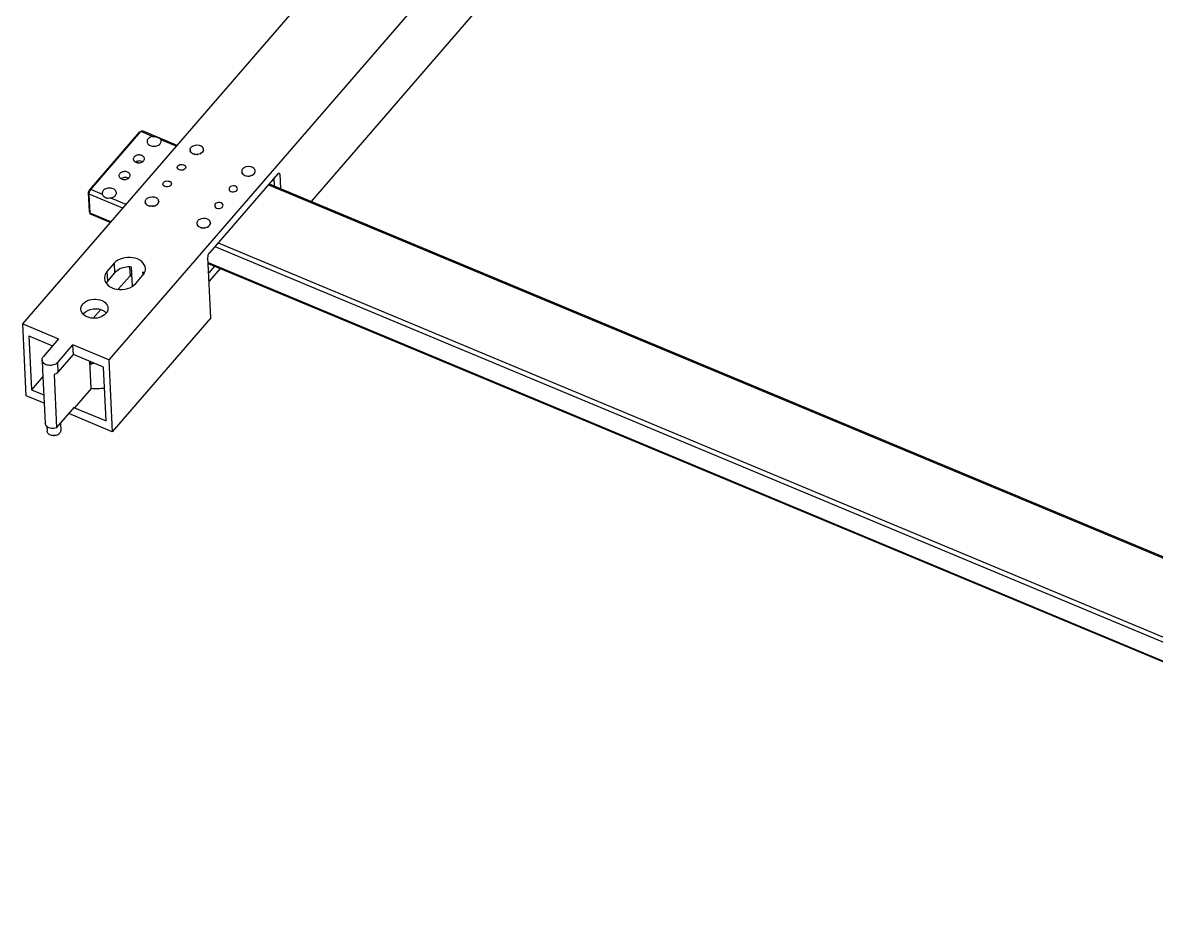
# Model space of a CAD drawing. Header units: millimetres. Extents: x 9226 to 36041, y 16031 to 21779.
# Drawn here: x 18191.2 to 18358.5, y 16732.8 to 16862.7 of the extents above; entities that cross this region are included whole.
import ezdxf

# ---------------------------------------------------------------- set-up
doc = ezdxf.new("R2010")
doc.units = ezdxf.units.MM
doc.layers.add('02___PRT_ALL_AXES', color=7, linetype='Continuous')

msp = doc.modelspace()

# ---------------------------------------------------------------- linework, layer by layer
at = {"color": 7, "linetype": 'Continuous', "lineweight": -3}
for p, q in [((18191.183, 16818.218), (18369.064, 17024.021)), ((18381.784, 17018.711), (18203.902, 16812.908)), ((18233.792, 16836.302), (18355.834, 16977.501)), ((18201.033, 16837.949), (18208.439, 16846.518)), ((18201.237, 16838.037), (18208.643, 16846.606)), ((18208.439, 16846.518), (18208.643, 16846.606)), ((18208.496, 16846.566), (18208.756, 16846.702)), ((18210.352, 16845.893), (18208.643, 16846.606)), ((18213.967, 16844.579), (18208.852, 16846.714)), ((18215.848, 16843.87), (18215.873, 16843.877)), ((18215.873, 16843.867), (18215.848, 16843.87)), ((18215.851, 16843.839), (18215.876, 16843.846)), ((18215.877, 16843.837), (18215.851, 16843.839)), ((18215.857, 16843.808), (18215.881, 16843.815)), ((18215.882, 16843.806), (18215.857, 16843.808)), ((18215.864, 16843.777), (18215.887, 16843.785)), ((18215.89, 16843.776), (18215.864, 16843.777)), ((18215.873, 16843.746), (18215.896, 16843.755)), ((18215.899, 16843.746), (18215.873, 16843.746)), ((18215.884, 16843.716), (18215.906, 16843.725)), ((18217.888, 16843.869), (18217.862, 16843.866)), ((18217.864, 16843.876), (18217.888, 16843.869)), ((18217.892, 16843.901), (18217.867, 16843.897)), ((18217.868, 16843.906), (18217.892, 16843.901)), ((18217.87, 16843.968), (18217.895, 16843.964)), ((18217.87, 16843.937), (18217.895, 16843.932)), ((18217.895, 16843.932), (18217.87, 16843.928)), ((18217.895, 16843.964), (18217.871, 16843.959)), ((18208.234, 16841.992), (18207.879, 16842.14)), ((18208.401, 16842.272), (18208.287, 16842.266)), ((18215.91, 16843.716), (18215.884, 16843.716)), ((18215.897, 16843.686), (18215.919, 16843.696)), ((18215.923, 16843.687), (18215.897, 16843.686)), ((18215.912, 16843.656), (18215.933, 16843.667)), ((18215.938, 16843.659), (18215.912, 16843.656)), ((18215.928, 16843.627), (18215.949, 16843.639)), ((18215.954, 16843.63), (18215.928, 16843.627)), ((18215.947, 16843.599), (18215.966, 16843.611)), ((18215.972, 16843.603), (18215.947, 16843.599)), ((18216.093, 16843.444), (18216.107, 16843.459)), ((18216.116, 16843.452), (18216.093, 16843.444)), ((18216.122, 16843.421), (18216.136, 16843.437)), ((18216.145, 16843.43), (18216.122, 16843.421)), ((18216.154, 16843.399), (18216.166, 16843.415)), ((18216.176, 16843.409), (18216.154, 16843.399)), ((18216.53, 16843.242), (18216.532, 16843.26)), ((18216.544, 16843.257), (18216.53, 16843.242)), ((18216.572, 16843.233), (18216.573, 16843.251)), ((18216.97, 16843.214), (18216.961, 16843.231)), ((18216.974, 16843.233), (18216.97, 16843.214)), ((18217.014, 16843.219), (18217.004, 16843.236)), ((18217.018, 16843.237), (18217.014, 16843.219)), ((18217.392, 16843.321), (18217.373, 16843.334)), ((18217.385, 16843.339), (18217.392, 16843.321)), ((18217.43, 16843.339), (18217.41, 16843.351)), ((18217.422, 16843.356), (18217.43, 16843.339)), ((18217.699, 16843.557), (18217.716, 16843.543)), ((18217.74, 16843.57), (18217.715, 16843.575)), ((18217.723, 16843.583), (18217.74, 16843.57)), ((18223.48, 16840.684), (18223.504, 16840.691)), ((18223.505, 16840.681), (18223.48, 16840.684)), ((18223.483, 16840.653), (18223.507, 16840.66)), ((18223.509, 16840.651), (18223.483, 16840.653)), ((18223.488, 16840.622), (18223.512, 16840.629)), ((18223.514, 16840.62), (18223.488, 16840.622)), ((18223.496, 16840.591), (18223.519, 16840.599)), ((18223.521, 16840.59), (18223.496, 16840.591)), ((18223.505, 16840.56), (18223.528, 16840.569)), ((18223.531, 16840.56), (18223.505, 16840.56)), ((18223.516, 16840.53), (18223.538, 16840.54)), ((18223.542, 16840.53), (18223.516, 16840.53)), ((18223.529, 16840.5), (18223.55, 16840.51)), ((18223.554, 16840.501), (18223.529, 16840.5)), ((18223.543, 16840.47), (18223.564, 16840.481)), ((18223.569, 16840.473), (18223.543, 16840.47)), ((18223.56, 16840.441), (18223.58, 16840.453)), ((18223.586, 16840.444), (18223.56, 16840.441)), ((18223.578, 16840.413), (18223.598, 16840.425)), ((18223.604, 16840.417), (18223.578, 16840.413)), ((18225.372, 16840.384), (18225.347, 16840.389)), ((18225.354, 16840.397), (18225.372, 16840.384)), ((18225.52, 16840.683), (18225.494, 16840.68)), ((18225.496, 16840.69), (18225.52, 16840.683)), ((18225.524, 16840.715), (18225.499, 16840.711)), ((18225.5, 16840.72), (18225.524, 16840.715)), ((18225.527, 16840.747), (18225.501, 16840.742)), ((18225.502, 16840.782), (18225.527, 16840.778)), ((18225.527, 16840.778), (18225.502, 16840.773)), ((18225.502, 16840.751), (18225.527, 16840.747)), ((18229.109, 16840.318), (18228.852, 16840.425)), ((18206.285, 16839.824), (18206.171, 16839.818)), ((18228.828, 16840.366), (18218.776, 16828.737)), ((18223.724, 16840.258), (18223.739, 16840.273)), ((18223.748, 16840.266), (18223.724, 16840.258)), ((18223.754, 16840.235), (18223.768, 16840.251)), ((18223.777, 16840.244), (18223.754, 16840.235)), ((18223.785, 16840.213), (18223.798, 16840.229)), ((18223.807, 16840.223), (18223.785, 16840.213)), ((18224.161, 16840.056), (18224.163, 16840.074)), ((18224.176, 16840.071), (18224.161, 16840.056)), ((18224.204, 16840.047), (18224.205, 16840.065)), ((18224.602, 16840.028), (18224.593, 16840.045)), ((18224.606, 16840.047), (18224.602, 16840.028)), ((18224.646, 16840.033), (18224.636, 16840.05)), ((18224.649, 16840.052), (18224.646, 16840.033)), ((18225.023, 16840.136), (18225.005, 16840.148)), ((18225.016, 16840.153), (18225.023, 16840.136)), ((18225.061, 16840.153), (18225.042, 16840.165)), ((18225.053, 16840.17), (18225.061, 16840.153)), ((18225.331, 16840.371), (18225.347, 16840.357)), ((18227.563, 16838.903), (18454.363, 16744.221)), ((18228.36, 16838.57), (18228.304, 16839.76)), ((18229.109, 16840.318), (18229.208, 16838.216)), ((18201.043, 16834.791), (18200.909, 16837.619)), ((18200.909, 16837.619), (18200.989, 16837.378)), ((18201.123, 16834.549), (18200.989, 16837.378)), ((18205.953, 16835.306), (18200.989, 16837.378)), ((18201.033, 16837.949), (18201.237, 16838.037)), ((18202.946, 16837.324), (18201.237, 16838.037)), ((18209.235, 16836.22), (18209.26, 16836.226)), ((18209.261, 16836.217), (18209.235, 16836.22)), ((18209.239, 16836.188), (18209.263, 16836.195)), ((18209.264, 16836.186), (18209.239, 16836.188)), ((18209.244, 16836.157), (18209.268, 16836.165)), ((18209.27, 16836.155), (18209.244, 16836.157)), ((18209.251, 16836.126), (18209.275, 16836.134)), ((18209.277, 16836.125), (18209.251, 16836.126)), ((18209.26, 16836.095), (18209.283, 16836.104)), ((18209.286, 16836.095), (18209.26, 16836.095)), ((18209.271, 16836.065), (18209.294, 16836.075)), ((18209.297, 16836.066), (18209.271, 16836.065)), ((18209.284, 16836.035), (18209.306, 16836.046)), ((18209.31, 16836.037), (18209.284, 16836.035)), ((18209.299, 16836.006), (18209.32, 16836.017)), ((18209.325, 16836.008), (18209.299, 16836.006)), ((18209.316, 16835.977), (18209.336, 16835.988)), ((18209.341, 16835.98), (18209.316, 16835.977)), ((18209.334, 16835.948), (18209.354, 16835.961)), ((18209.36, 16835.952), (18209.334, 16835.948)), ((18209.48, 16835.793), (18209.495, 16835.809)), ((18209.503, 16835.802), (18209.48, 16835.793)), ((18209.51, 16835.77), (18209.523, 16835.786)), ((18209.533, 16835.779), (18209.51, 16835.77)), ((18209.541, 16835.748), (18209.554, 16835.765)), ((18209.563, 16835.758), (18209.541, 16835.748)), ((18209.917, 16835.591), (18209.919, 16835.61)), ((18209.932, 16835.607), (18209.917, 16835.591)), ((18209.96, 16835.582), (18209.96, 16835.601)), ((18210.357, 16835.564), (18210.348, 16835.581)), ((18210.362, 16835.582), (18210.357, 16835.564)), ((18210.402, 16835.569), (18210.392, 16835.585)), ((18210.405, 16835.587), (18210.402, 16835.569)), ((18210.779, 16835.671), (18210.76, 16835.683)), ((18210.772, 16835.688), (18210.779, 16835.671)), ((18210.817, 16835.688), (18210.798, 16835.7)), ((18210.809, 16835.706), (18210.817, 16835.688)), ((18211.086, 16835.906), (18211.103, 16835.892)), ((18211.128, 16835.92), (18211.103, 16835.924)), ((18211.11, 16835.932), (18211.128, 16835.92)), ((18211.275, 16836.219), (18211.25, 16836.215)), ((18211.251, 16836.225), (18211.275, 16836.219)), ((18211.28, 16836.25), (18211.254, 16836.246)), ((18211.255, 16836.256), (18211.28, 16836.25)), ((18211.257, 16836.287), (18211.282, 16836.282)), ((18211.282, 16836.282), (18211.257, 16836.277)), ((18211.258, 16836.317), (18211.283, 16836.313)), ((18211.283, 16836.313), (18211.258, 16836.308)), ((18201.043, 16834.791), (18201.123, 16834.549)), ((18201.049, 16834.752), (18201.043, 16834.791)), ((18201.049, 16834.752), (18201.135, 16834.471)), ((18201.135, 16834.471), (18201.123, 16834.549)), ((18204.191, 16833.268), (18201.123, 16834.549)), ((18204.112, 16833.176), (18201.195, 16834.394)), ((18216.867, 16833.034), (18216.892, 16833.04)), ((18216.892, 16833.031), (18216.867, 16833.034)), ((18216.87, 16833.002), (18216.895, 16833.009)), ((18216.896, 16833), (18216.87, 16833.002)), ((18216.876, 16832.971), (18216.899, 16832.979)), ((18216.901, 16832.969), (18216.876, 16832.971)), ((18216.883, 16832.94), (18216.906, 16832.949)), ((18216.909, 16832.939), (18216.883, 16832.94)), ((18216.892, 16832.909), (18216.915, 16832.919)), ((18216.918, 16832.909), (18216.892, 16832.909)), ((18216.903, 16832.879), (18216.925, 16832.889)), ((18216.929, 16832.88), (18216.903, 16832.879)), ((18216.916, 16832.849), (18216.938, 16832.86)), ((18216.942, 16832.851), (18216.916, 16832.849)), ((18216.931, 16832.82), (18216.952, 16832.831)), ((18216.956, 16832.822), (18216.931, 16832.82)), ((18216.947, 16832.791), (18216.968, 16832.802)), ((18216.973, 16832.794), (18216.947, 16832.791)), ((18216.966, 16832.762), (18216.985, 16832.775)), ((18216.991, 16832.766), (18216.966, 16832.762)), ((18217.111, 16832.607), (18217.126, 16832.623)), ((18217.135, 16832.616), (18217.111, 16832.607)), ((18217.141, 16832.584), (18217.155, 16832.6)), ((18217.164, 16832.593), (18217.141, 16832.584)), ((18217.172, 16832.562), (18217.185, 16832.579)), ((18217.195, 16832.572), (18217.172, 16832.562)), ((18217.549, 16832.405), (18217.551, 16832.424)), ((18217.563, 16832.421), (18217.549, 16832.405)), ((18217.591, 16832.397), (18217.592, 16832.415)), ((18217.989, 16832.378), (18217.98, 16832.395)), ((18217.993, 16832.396), (18217.989, 16832.378)), ((18218.033, 16832.383), (18218.023, 16832.399)), ((18218.036, 16832.401), (18218.033, 16832.383)), ((18218.411, 16832.485), (18218.392, 16832.497)), ((18218.404, 16832.502), (18218.411, 16832.485)), ((18218.449, 16832.502), (18218.429, 16832.514)), ((18218.441, 16832.52), (18218.449, 16832.502)), ((18218.718, 16832.72), (18218.735, 16832.707)), ((18218.759, 16832.734), (18218.734, 16832.738)), ((18218.741, 16832.747), (18218.759, 16832.734)), ((18218.907, 16833.033), (18218.881, 16833.03)), ((18218.883, 16833.039), (18218.907, 16833.033)), ((18218.911, 16833.064), (18218.886, 16833.06)), ((18218.887, 16833.07), (18218.911, 16833.064)), ((18218.889, 16833.131), (18218.914, 16833.127)), ((18218.914, 16833.127), (18218.889, 16833.122)), ((18218.889, 16833.101), (18218.914, 16833.096)), ((18218.914, 16833.096), (18218.889, 16833.091)), ((18219.548, 16829.63), (18446.348, 16734.948)), ((18204.68, 16827.159), (18203.622, 16825.935)), ((18204.68, 16827.159), (18204.747, 16825.744)), ((18218.951, 16819.132), (18218.529, 16828.077)), ((18218.567, 16827.267), (18444.586, 16732.911)), ((18218.573, 16827.139), (18444.507, 16732.818)), ((18203.622, 16825.935), (18203.689, 16824.52)), ((18204.747, 16825.744), (18203.689, 16824.52)), ((18207.021, 16825.325), (18205.295, 16823.328)), ((18206.961, 16826.603), (18207.021, 16825.325)), ((18207.021, 16825.325), (18207.298, 16825.21)), ((18207.366, 16823.763), (18207.231, 16826.616)), ((18207.862, 16824.165), (18208.92, 16825.389)), ((18208.949, 16825.44), (18208.927, 16825.908)), ((18219.504, 16826.75), (18218.638, 16825.749)), ((18220.333, 16826.404), (18218.697, 16824.512)), ((18202.701, 16820.327), (18201.604, 16819.058)), ((18218.951, 16819.132), (18204.403, 16802.3)), ((18191.684, 16807.61), (18191.183, 16818.218)), ((18191.183, 16818.218), (18196.482, 16816.005)), ((18192.098, 16816.449), (18192.473, 16808.494)), ((18192.098, 16816.449), (18195.602, 16814.986)), ((18196.482, 16816.005), (18194.234, 16813.404)), ((18196.354, 16812.519), (18198.602, 16815.12)), ((18196.421, 16811.105), (18198.669, 16813.706)), ((18198.669, 16813.706), (18198.602, 16815.12)), ((18203.902, 16812.908), (18198.602, 16815.12)), ((18203.121, 16811.847), (18198.669, 16813.706)), ((18194.046, 16812.903), (18194.112, 16811.488)), ((18196.421, 16811.105), (18196.354, 16812.519)), ((18201.291, 16808.682), (18201.101, 16812.691)), ((18201.269, 16812.304), (18201.254, 16812.627)), ((18203.902, 16812.908), (18204.403, 16802.3)), ((18194.163, 16810.449), (18192.473, 16808.494)), ((18194.116, 16811.442), (18194.113, 16811.488)), ((18203.497, 16803.892), (18203.121, 16811.847)), ((18195.763, 16801.718), (18195.756, 16801.718)), ((18195.887, 16801.724), (18195.894, 16801.724))]:
    msp.add_line(p, q, dxfattribs=at)
for centre, radius, start, end in [((18216.371, 16843.909), 0.499, 182.70362, 183.76088), ((18216.372, 16843.91), 0.5, 184.8492, 187.29639), ((18216.376, 16843.91), 0.504, 188.38093, 190.81467), ((18216.383, 16843.911), 0.511, 191.8912, 194.30267), ((18216.392, 16843.914), 0.521, 195.36738, 197.74841), ((18216.404, 16843.918), 0.534, 198.79784, 201.14111), ((18217.336, 16843.962), 0.535, 343.94598, 346.28531), ((18217.348, 16843.959), 0.522, 347.33311, 349.71085), ((18217.356, 16843.958), 0.515, 350.77638, 351.24701), ((18217.359, 16843.958), 0.512, 351.24568, 353.18409), ((18217.366, 16843.957), 0.505, 354.25872, 356.69071), ((18217.372, 16843.957), 0.499, 1.30915, 2.70358), ((18217.37, 16843.957), 0.5, 357.77466, 0.22096), ((18208.398, 16841.112), 1.16, 95.49779, 95.82075), ((18208.399, 16841.107), 1.164, 89.35401, 89.91037), ((18216.419, 16843.924), 0.549, 202.1722, 204.47138), ((18216.433, 16843.93), 0.565, 205.47862, 206.84243), ((18216.439, 16843.933), 0.572, 206.84156, 207.72775), ((18216.454, 16843.941), 0.588, 208.7186, 210.91499), ((18216.474, 16843.953), 0.612, 211.8776, 214.01752), ((18216.495, 16843.968), 0.638, 214.95446, 217.03592), ((18216.612, 16844.08), 0.8, 229.05897, 230.84816), ((18216.636, 16844.109), 0.838, 231.6298, 233.36487), ((18216.659, 16844.141), 0.877, 234.12298, 235.80633), ((18216.681, 16844.174), 0.917, 236.54202, 238.17627), ((18216.702, 16844.208), 0.957, 238.89076, 240.47866), ((18216.722, 16844.244), 0.998, 241.17321, 242.71763), ((18216.798, 16844.424), 1.193, 251.73773, 253.1084), ((18216.808, 16844.457), 1.228, 253.71038, 255.05484), ((18216.816, 16844.489), 1.261, 255.6458, 256.96677), ((18216.823, 16844.519), 1.292, 257.5479, 258.84803), ((18216.828, 16844.546), 1.319, 259.42051, 260.70241), ((18216.838, 16844.64), 1.414, 273.77358, 274.99767), ((18216.838, 16844.636), 1.41, 275.54156, 276.02977), ((18216.838, 16844.633), 1.407, 276.02968, 276.76898), ((18216.84, 16844.624), 1.398, 277.31431, 278.54755), ((18216.842, 16844.611), 1.385, 279.09621, 280.33757), ((18216.883, 16844.464), 1.232, 290.16876, 291.51087), ((18216.896, 16844.432), 1.197, 292.11175, 293.47981), ((18216.91, 16844.4), 1.163, 294.0937, 295.22513), ((18216.916, 16844.388), 1.149, 295.22676, 295.49214), ((18216.928, 16844.364), 1.122, 296.11598, 297.54432), ((18216.946, 16844.329), 1.082, 298.18534, 299.64813), ((18216.966, 16844.294), 1.042, 300.30508, 301.80523), ((18216.988, 16844.26), 1.002, 302.47941, 304.01984), ((18217.06, 16844.163), 0.881, 309.37205, 311.05061), ((18217.086, 16844.133), 0.842, 311.80653, 313.53657), ((18217.112, 16844.106), 0.804, 314.31592, 316.09986), ((18217.133, 16844.087), 0.776, 316.90799, 317.51696), ((18217.142, 16844.078), 0.763, 317.51532, 318.74638), ((18217.165, 16844.058), 0.733, 319.57273, 321.47043), ((18217.191, 16844.038), 0.7, 322.32554, 324.28222), ((18224.002, 16840.723), 0.499, 182.70362, 183.76088), ((18224.003, 16840.724), 0.5, 184.8492, 187.29639), ((18224.008, 16840.724), 0.504, 188.38093, 190.81467), ((18224.014, 16840.726), 0.511, 191.8912, 194.30267), ((18224.024, 16840.728), 0.521, 195.36738, 197.74841), ((18224.036, 16840.732), 0.534, 198.79784, 201.14111), ((18224.05, 16840.738), 0.549, 202.1722, 204.47138), ((18224.064, 16840.744), 0.565, 205.47861, 206.83612), ((18224.07, 16840.747), 0.572, 206.83527, 207.72776), ((18224.085, 16840.755), 0.588, 208.7186, 210.91499), ((18224.105, 16840.768), 0.612, 211.8776, 214.01752), ((18224.126, 16840.782), 0.638, 214.95446, 217.03592), ((18224.773, 16840.892), 0.763, 317.51532, 318.74638), ((18224.797, 16840.872), 0.733, 319.57273, 321.47043), ((18224.822, 16840.852), 0.7, 322.32554, 324.28222), ((18224.967, 16840.776), 0.535, 343.94598, 346.28531), ((18224.98, 16840.773), 0.522, 347.33311, 349.71085), ((18224.991, 16840.772), 0.512, 351.22848, 353.18406), ((18224.988, 16840.772), 0.515, 350.77638, 351.22984), ((18224.997, 16840.771), 0.505, 354.25872, 356.69071), ((18225.003, 16840.771), 0.499, 1.30915, 2.70358), ((18225.002, 16840.771), 0.5, 357.77466, 0.22096), ((18206.282, 16838.664), 1.16, 95.49779, 95.82075), ((18206.283, 16838.659), 1.164, 89.35401, 89.91037), ((18224.244, 16840.894), 0.8, 229.05897, 230.84816), ((18224.268, 16840.923), 0.838, 231.6298, 233.36487), ((18224.291, 16840.955), 0.877, 234.12298, 235.80633), ((18224.313, 16840.988), 0.917, 236.54202, 238.17627), ((18224.334, 16841.022), 0.957, 238.89076, 240.47866), ((18224.354, 16841.058), 0.998, 241.17321, 242.71763), ((18224.43, 16841.238), 1.193, 251.73773, 253.1084), ((18224.44, 16841.271), 1.228, 253.71038, 255.05484), ((18224.448, 16841.303), 1.261, 255.6458, 256.96677), ((18224.455, 16841.333), 1.292, 257.5479, 258.84803), ((18224.46, 16841.36), 1.319, 259.42051, 260.70241), ((18224.469, 16841.454), 1.414, 273.77358, 274.99767), ((18224.47, 16841.45), 1.41, 275.54156, 276.02699), ((18224.47, 16841.447), 1.407, 276.02689, 276.76898), ((18224.471, 16841.438), 1.398, 277.31431, 278.54755), ((18224.473, 16841.425), 1.385, 279.09621, 280.33757), ((18224.515, 16841.278), 1.232, 290.16876, 291.51087), ((18224.528, 16841.246), 1.197, 292.11175, 293.47981), ((18224.542, 16841.214), 1.163, 294.09372, 295.22009), ((18224.547, 16841.202), 1.15, 295.2217, 295.49213), ((18224.559, 16841.178), 1.122, 296.11598, 297.54432), ((18224.578, 16841.143), 1.082, 298.18534, 299.64813), ((18224.598, 16841.108), 1.042, 300.30508, 301.80523), ((18224.62, 16841.074), 1.002, 302.47941, 304.01984), ((18224.692, 16840.977), 0.881, 309.37205, 311.05061), ((18224.718, 16840.947), 0.842, 311.80653, 313.53657), ((18224.744, 16840.92), 0.804, 314.31592, 316.09986), ((18224.764, 16840.901), 0.776, 316.90799, 317.51696), ((18209.758, 16836.259), 0.499, 182.70362, 183.76088), ((18209.759, 16836.259), 0.5, 184.8492, 187.29639), ((18209.763, 16836.259), 0.504, 188.38093, 190.81467), ((18209.77, 16836.261), 0.511, 191.8912, 194.30267), ((18209.78, 16836.263), 0.521, 195.36738, 197.74841), ((18209.792, 16836.267), 0.534, 198.79784, 201.14111), ((18209.806, 16836.273), 0.549, 202.1722, 204.47138), ((18209.82, 16836.28), 0.565, 205.47862, 206.84243), ((18209.826, 16836.283), 0.572, 206.84156, 207.72775), ((18209.841, 16836.291), 0.588, 208.7186, 210.91499), ((18209.861, 16836.303), 0.612, 211.8776, 214.01752), ((18209.882, 16836.318), 0.638, 214.95446, 217.03592), ((18210, 16836.429), 0.8, 229.05897, 230.84816), ((18210.023, 16836.459), 0.838, 231.6298, 233.36487), ((18210.046, 16836.49), 0.877, 234.12298, 235.80633), ((18210.069, 16836.523), 0.917, 236.54202, 238.17627), ((18210.09, 16836.557), 0.957, 238.89076, 240.47866), ((18210.11, 16836.593), 0.998, 241.17321, 242.71763), ((18210.185, 16836.773), 1.193, 251.73773, 253.1084), ((18210.195, 16836.807), 1.228, 253.71038, 255.05484), ((18210.204, 16836.839), 1.261, 255.6458, 256.96677), ((18210.21, 16836.868), 1.292, 257.5479, 258.84803), ((18210.216, 16836.895), 1.319, 259.42051, 260.70241), ((18210.225, 16836.989), 1.414, 273.77358, 274.99767), ((18210.225, 16836.985), 1.41, 275.54156, 276.02977), ((18210.226, 16836.982), 1.407, 276.02968, 276.76898), ((18210.227, 16836.974), 1.398, 277.31431, 278.54755), ((18210.229, 16836.96), 1.385, 279.09621, 280.33757), ((18210.271, 16836.813), 1.232, 290.16876, 291.51087), ((18210.284, 16836.781), 1.197, 292.11175, 293.47981), ((18210.297, 16836.75), 1.163, 294.0937, 295.22513), ((18210.303, 16836.738), 1.149, 295.22676, 295.49214), ((18210.315, 16836.713), 1.122, 296.11598, 297.54432), ((18210.334, 16836.678), 1.082, 298.18534, 299.64813), ((18210.354, 16836.643), 1.042, 300.30508, 301.80523), ((18210.375, 16836.609), 1.002, 302.47941, 304.01984), ((18210.447, 16836.512), 0.881, 309.37205, 311.05061), ((18210.473, 16836.483), 0.842, 311.80653, 313.53657), ((18210.5, 16836.455), 0.804, 314.31592, 316.09986), ((18210.52, 16836.436), 0.776, 316.90799, 317.51696), ((18210.529, 16836.428), 0.763, 317.51532, 318.74638), ((18210.552, 16836.408), 0.733, 319.57273, 321.47043), ((18210.578, 16836.387), 0.7, 322.32554, 324.28222), ((18210.723, 16836.312), 0.535, 343.94598, 346.28531), ((18210.736, 16836.309), 0.522, 347.33311, 349.71085), ((18210.743, 16836.307), 0.515, 350.77638, 351.24701), ((18210.746, 16836.307), 0.512, 351.24568, 353.18409), ((18210.753, 16836.306), 0.505, 354.25872, 356.69071), ((18210.759, 16836.306), 0.499, 1.30915, 2.70358), ((18210.757, 16836.306), 0.5, 357.77466, 0.22096), ((18217.389, 16833.073), 0.499, 182.70362, 183.76088), ((18217.391, 16833.073), 0.5, 184.8492, 187.29639), ((18217.395, 16833.073), 0.504, 188.38093, 190.81467), ((18217.402, 16833.075), 0.511, 191.8912, 194.30267), ((18217.411, 16833.077), 0.521, 195.36738, 197.74841), ((18217.423, 16833.081), 0.534, 198.79784, 201.14111), ((18217.438, 16833.087), 0.549, 202.1722, 204.47138), ((18217.452, 16833.094), 0.565, 205.47861, 206.83612), ((18217.458, 16833.097), 0.572, 206.83527, 207.72776), ((18217.472, 16833.105), 0.588, 208.7186, 210.91499), ((18217.492, 16833.117), 0.612, 211.8776, 214.01752), ((18217.514, 16833.132), 0.638, 214.95446, 217.03592), ((18217.631, 16833.243), 0.8, 229.05897, 230.84816), ((18217.655, 16833.273), 0.838, 231.6298, 233.36487), ((18217.678, 16833.304), 0.877, 234.12298, 235.80633), ((18217.7, 16833.337), 0.917, 236.54202, 238.17627), ((18217.721, 16833.372), 0.957, 238.89076, 240.47866), ((18217.741, 16833.407), 0.998, 241.17321, 242.71763), ((18217.817, 16833.587), 1.193, 251.73773, 253.1084), ((18217.827, 16833.621), 1.228, 253.71038, 255.05484), ((18217.835, 16833.653), 1.261, 255.6458, 256.96677), ((18217.842, 16833.682), 1.292, 257.5479, 258.84803), ((18217.847, 16833.709), 1.319, 259.42051, 260.70241), ((18217.857, 16833.803), 1.414, 273.77358, 274.99767), ((18217.857, 16833.799), 1.41, 275.54156, 276.02699), ((18217.857, 16833.796), 1.407, 276.02689, 276.76898), ((18217.858, 16833.788), 1.398, 277.31431, 278.54755), ((18217.861, 16833.774), 1.385, 279.09621, 280.33757), ((18217.902, 16833.627), 1.232, 290.16876, 291.51087), ((18217.915, 16833.595), 1.197, 292.11175, 293.47981), ((18217.929, 16833.564), 1.163, 294.09372, 295.22009), ((18217.935, 16833.552), 1.15, 295.2217, 295.49213), ((18217.947, 16833.527), 1.122, 296.11598, 297.54432), ((18217.965, 16833.492), 1.082, 298.18534, 299.64813), ((18217.985, 16833.457), 1.042, 300.30508, 301.80523), ((18218.007, 16833.423), 1.002, 302.47941, 304.01984), ((18218.079, 16833.326), 0.881, 309.37205, 311.05061), ((18218.105, 16833.297), 0.842, 311.80653, 313.53657), ((18218.131, 16833.269), 0.804, 314.31592, 316.09986), ((18218.151, 16833.25), 0.776, 316.90799, 317.51696), ((18218.161, 16833.242), 0.763, 317.51532, 318.74638), ((18218.184, 16833.222), 0.733, 319.57273, 321.47043), ((18218.21, 16833.201), 0.7, 322.32554, 324.28222), ((18218.355, 16833.126), 0.535, 343.94598, 346.28531), ((18218.367, 16833.123), 0.522, 347.33311, 349.71085), ((18218.378, 16833.121), 0.512, 351.22848, 353.18406), ((18218.375, 16833.121), 0.515, 350.77638, 351.22984), ((18218.385, 16833.12), 0.505, 354.25872, 356.69071), ((18218.391, 16833.12), 0.499, 1.30915, 2.70358), ((18218.389, 16833.12), 0.5, 357.77466, 0.22096), ((18202.325, 16807.807), 4.62, 103.215, 105.19417), ((18200.533, 16815.453), 3.234, 283.16697, 291.11648), ((18195.759, 16803.14), 1.422, 269.88049, 271.65739), ((18195.759, 16803.128), 1.411, 271.65223, 275.46756)]:
    msp.add_arc(centre, radius, start, end, dxfattribs=at)
for points, knots in [([(18208.439, 16846.518), (18208.444, 16846.523), (18208.461, 16846.541), (18208.48, 16846.558), (18208.496, 16846.566)], [0, 0, 0, 0, 0.2842595, 1, 1, 1, 1]), ([(18208.643, 16846.606), (18208.652, 16846.617), (18208.686, 16846.653), (18208.724, 16846.686), (18208.756, 16846.702)], [0, 0, 0, 0, 0.2845466, 1, 1, 1, 1]), ([(18208.756, 16846.702), (18208.764, 16846.706), (18208.794, 16846.72), (18208.831, 16846.723), (18208.852, 16846.714)], [0, 0, 0, 0, 0.2939058, 1, 1, 1, 1]), ([(18208.281, 16842.266), (18208.238, 16842.261), (18208.077, 16842.236), (18207.92, 16842.175), (18207.819, 16842.108)], [0, 0, 0, 0, 0.260599, 1, 1, 1, 1]), ([(18208.883, 16842.158), (18208.849, 16842.176), (18208.701, 16842.243), (18208.536, 16842.27), (18208.412, 16842.272)], [0, 0, 0, 0, 0.2386502, 1, 1, 1, 1]), ([(18228.828, 16840.366), (18228.845, 16840.387), (18228.898, 16840.442), (18228.988, 16840.494), (18229.037, 16840.474)], [0, 0, 0, 0, 0.3379084, 1, 1, 1, 1]), ([(18229.037, 16840.474), (18229.074, 16840.459), (18229.102, 16840.394), (18229.108, 16840.337), (18229.109, 16840.318)], [0, 0, 0, 0, 0.6777939, 1, 1, 1, 1]), ([(18206.165, 16839.818), (18206.122, 16839.813), (18205.961, 16839.788), (18205.804, 16839.727), (18205.703, 16839.66)], [0, 0, 0, 0, 0.260599, 1, 1, 1, 1]), ([(18206.767, 16839.71), (18206.733, 16839.728), (18206.585, 16839.794), (18206.42, 16839.822), (18206.296, 16839.824)], [0, 0, 0, 0, 0.2386502, 1, 1, 1, 1]), ([(18200.909, 16837.619), (18200.908, 16837.646), (18200.915, 16837.704), (18200.949, 16837.818), (18200.993, 16837.903), (18201.033, 16837.949)], [0, 0, 0, 0, 0.222461, 0.4855955, 1, 1, 1, 1]), ([(18200.989, 16837.378), (18200.987, 16837.431), (18201, 16837.547), (18201.051, 16837.721), (18201.13, 16837.89), (18201.199, 16837.993), (18201.237, 16838.037)], [0, 0, 0, 0, 0.2220414, 0.4846954, 0.7554873, 1, 1, 1, 1]), ([(18201.195, 16834.394), (18201.181, 16834.4), (18201.154, 16834.422), (18201.14, 16834.454), (18201.135, 16834.471)], [0, 0, 0, 0, 0.4510447, 1, 1, 1, 1]), ([(18218.529, 16828.077), (18218.526, 16828.13), (18218.554, 16828.367), (18218.656, 16828.598), (18218.776, 16828.737)], [0, 0, 0, 0, 0.2233808, 1, 1, 1, 1]), ([(18209.297, 16826.392), (18209.279, 16826.778), (18208.773, 16827.61), (18207.412, 16828.105), (18205.913, 16828.025), (18204.988, 16827.515), (18204.68, 16827.159)], [0, 0, 0, 0, 0.2083059, 0.4651941, 0.7465445, 1, 1, 1, 1]), ([(18203.622, 16825.935), (18203.559, 16825.861), (18203.343, 16825.571), (18203.232, 16825.197), (18203.245, 16824.932)], [0, 0, 0, 0, 0.2673484, 1, 1, 1, 1]), ([(18207.231, 16826.616), (18206.991, 16826.635), (18206.102, 16826.617), (18205.174, 16826.238), (18204.747, 16825.744)], [0, 0, 0, 0, 0.2692552, 1, 1, 1, 1]), ([(18208.92, 16825.389), (18208.983, 16825.462), (18209.199, 16825.752), (18209.31, 16826.127), (18209.297, 16826.392)], [0, 0, 0, 0, 0.2673484, 1, 1, 1, 1]), ([(18203.245, 16824.932), (18203.263, 16824.545), (18203.77, 16823.713), (18205.13, 16823.218), (18206.63, 16823.299), (18207.554, 16823.809), (18207.862, 16824.165)], [0, 0, 0, 0, 0.2083059, 0.4651941, 0.7465445, 1, 1, 1, 1]), ([(18194.046, 16812.903), (18194.039, 16813.035), (18194.095, 16813.222), (18194.203, 16813.367), (18194.234, 16813.404)], [0, 0, 0, 0, 0.7329131, 1, 1, 1, 1]), ([(18196.354, 16812.519), (18196.2, 16812.341), (18195.738, 16812.086), (18194.988, 16812.046), (18194.308, 16812.293), (18194.055, 16812.709), (18194.046, 16812.903)], [0, 0, 0, 0, 0.2534789, 0.5348063, 0.7917086, 1, 1, 1, 1]), ([(18196.421, 16811.105), (18196.384, 16811.063), (18196.212, 16810.895), (18195.988, 16810.787), (18195.812, 16810.734)], [0, 0, 0, 0, 0.2324633, 1, 1, 1, 1]), ([(18195.465, 16801.749), (18195.291, 16801.788), (18194.977, 16801.918), (18194.8, 16802.232), (18194.793, 16802.378)], [0, 0, 0, 0, 0.5495458, 1, 1, 1, 1]), ([(18196.64, 16802.071), (18196.598, 16802.023), (18196.389, 16801.836), (18196.107, 16801.745), (18195.894, 16801.724)], [0, 0, 0, 0, 0.2289477, 1, 1, 1, 1])]:
    msp.add_open_spline(points, degree=3, knots=knots, dxfattribs=at)
for points in [[(18209.109, 16825.692), (18209.055, 16825.769), (18208.993, 16825.841), (18208.927, 16825.908)], [(18203.689, 16824.52), (18203.61, 16824.428), (18203.539, 16824.328), (18203.481, 16824.221)], [(18203.267, 16808.755), (18202.627, 16808.597), (18201.94, 16808.572), (18201.291, 16808.682)], [(18196.791, 16802.472), (18196.797, 16802.329), (18196.733, 16802.179), (18196.64, 16802.071)], [(18195.756, 16801.718), (18195.658, 16801.718), (18195.56, 16801.728), (18195.465, 16801.749)]]:
    msp.add_open_spline(points, degree=3, dxfattribs=at)
at = {"layer": '02___PRT_ALL_AXES', "color": 7, "linetype": 'Continuous', "lineweight": -3}
for p, q in [((18211.627, 16845.223), (18211.598, 16845.373)), ((18213.843, 16844.435), (18211.598, 16845.373)), ((18217.576, 16844.451), (18217.665, 16844.381)), ((18227.439, 16838.759), (18454.239, 16744.078)), ((18202.917, 16837.473), (18202.946, 16837.324)), ((18206.437, 16835.866), (18204.192, 16836.804)), ((18210.963, 16836.8), (18211.052, 16836.73)), ((18220.033, 16830.191), (18446.832, 16735.509)), ((18194.116, 16811.442), (18194.489, 16803.557)), ((18195.812, 16810.734), (18196.184, 16802.849)), ((18201.291, 16808.682), (18198.833, 16805.839)), ((18194.35, 16806.497), (18191.684, 16807.61)), ((18192.473, 16808.494), (18194.291, 16807.735)), ((18196.184, 16802.849), (18198.83, 16805.91)), ((18198.833, 16805.839), (18198.83, 16805.91)), ((18198.833, 16805.839), (18203.497, 16803.892)), ((18204.403, 16802.3), (18198.015, 16804.967)), ((18194.758, 16803.112), (18194.793, 16802.378)), ((18196.742, 16803.495), (18196.791, 16802.472))]:
    msp.add_line(p, q, dxfattribs=at)
for centre, radius, start, end in [((18216.372, 16843.909), 0.5, 171.15205, 177.58743), ((18216.37, 16843.91), 0.498, 177.59256, 182.73221), ((18216.375, 16843.91), 0.503, 182.74417, 191.24952), ((18216.386, 16843.907), 0.515, 166.76129, 171.1431), ((18216.389, 16843.913), 0.518, 191.25276, 198.4522), ((18216.413, 16843.901), 0.542, 161.35381, 166.75054), ((18216.413, 16843.921), 0.543, 198.47129, 206.91711), ((18216.439, 16843.892), 0.57, 158.06664, 161.37), ((18216.732, 16843.639), 0.962, 125.12994, 127.52748), ((18217.066, 16843.7), 0.908, 55.83765, 59.12823), ((18217.157, 16843.818), 0.759, 45.06242, 47.92357), ((18217.187, 16843.847), 0.717, 40.80384, 45.07563), ((18217.327, 16843.944), 0.545, 21.49673, 24.96055), ((18217.339, 16843.949), 0.532, 17.9648, 21.49619), ((18217.354, 16843.954), 0.516, 10.61298, 17.98091), ((18217.357, 16843.959), 0.514, 347.06197, 351.14525), ((18217.368, 16843.956), 0.502, 2.74188, 10.60648), ((18217.371, 16843.957), 0.5, 351.14987, 358.8357), ((18217.372, 16843.956), 0.498, 358.84196, 2.73198), ((18216.817, 16844.494), 1.267, 256.96049, 258.8102), ((18216.923, 16844.371), 1.131, 294.19616, 296.19756), ((18224.001, 16840.724), 0.498, 177.59256, 182.73221), ((18224.003, 16840.724), 0.5, 171.15205, 177.58743), ((18224.006, 16840.724), 0.503, 182.74417, 191.24952), ((18224.018, 16840.721), 0.515, 166.76129, 171.1431), ((18224.021, 16840.727), 0.518, 191.25276, 198.4522), ((18224.055, 16840.712), 0.553, 158.01206, 166.69969), ((18224.045, 16840.735), 0.543, 198.47129, 206.91711), ((18224.364, 16840.453), 0.962, 125.12994, 127.52748), ((18224.683, 16840.49), 0.936, 57.72933, 59.98485), ((18224.788, 16840.632), 0.759, 45.06242, 47.92357), ((18224.818, 16840.661), 0.717, 40.80384, 45.07563), ((18224.959, 16840.758), 0.545, 21.49673, 24.96055), ((18224.971, 16840.763), 0.532, 17.9648, 21.49619), ((18224.986, 16840.768), 0.516, 10.61298, 17.98091), ((18224.988, 16840.773), 0.514, 347.06197, 351.14525), ((18225, 16840.77), 0.502, 2.74188, 10.60648), ((18225.002, 16840.771), 0.5, 351.14987, 358.8357), ((18225.004, 16840.77), 0.498, 358.84196, 2.73198), ((18224.449, 16841.308), 1.267, 256.96049, 258.8102), ((18224.554, 16841.185), 1.131, 294.19616, 296.19756), ((18209.759, 16836.259), 0.5, 171.15205, 177.58743), ((18209.757, 16836.259), 0.498, 177.59256, 182.73221), ((18209.762, 16836.259), 0.503, 182.74417, 191.24952), ((18209.774, 16836.256), 0.515, 166.76129, 171.1431), ((18209.776, 16836.262), 0.518, 191.25276, 198.4522), ((18209.8, 16836.25), 0.542, 161.35381, 166.75054), ((18209.8, 16836.27), 0.543, 198.47129, 206.91711), ((18209.826, 16836.241), 0.57, 158.06664, 161.37), ((18210.12, 16835.988), 0.962, 125.12994, 127.52748), ((18210.205, 16836.844), 1.267, 256.96049, 258.8102), ((18210.31, 16836.721), 1.131, 294.19616, 296.19756), ((18210.453, 16836.049), 0.908, 55.83765, 59.12823), ((18210.544, 16836.167), 0.759, 45.06242, 47.92357), ((18210.574, 16836.197), 0.717, 40.80384, 45.07563), ((18210.715, 16836.293), 0.545, 21.49673, 24.96055), ((18210.727, 16836.298), 0.532, 17.9648, 21.49619), ((18210.742, 16836.303), 0.516, 10.61298, 17.98091), ((18210.744, 16836.308), 0.514, 347.06197, 351.14525), ((18210.755, 16836.305), 0.502, 2.74188, 10.60648), ((18210.758, 16836.306), 0.5, 351.14987, 358.8357), ((18210.76, 16836.306), 0.498, 358.84196, 2.73198), ((18217.391, 16833.073), 0.5, 171.15205, 177.58743), ((18217.389, 16833.073), 0.498, 177.59256, 182.73221), ((18217.393, 16833.073), 0.503, 182.74417, 191.24952), ((18217.405, 16833.071), 0.515, 166.76129, 171.1431), ((18217.408, 16833.076), 0.518, 191.25276, 198.4522), ((18217.443, 16833.061), 0.553, 158.01206, 166.69969), ((18217.432, 16833.084), 0.543, 198.47129, 206.91711), ((18217.751, 16832.802), 0.962, 125.12994, 127.52748), ((18217.836, 16833.658), 1.267, 256.96049, 258.8102), ((18217.942, 16833.535), 1.131, 294.19616, 296.19756), ((18218.07, 16832.839), 0.936, 57.72933, 59.98485), ((18218.176, 16832.981), 0.759, 45.06242, 47.92357), ((18218.205, 16833.011), 0.717, 40.80384, 45.07563), ((18218.346, 16833.107), 0.545, 21.49673, 24.96055), ((18218.358, 16833.112), 0.532, 17.9648, 21.49619), ((18218.373, 16833.117), 0.516, 10.61298, 17.98091), ((18218.376, 16833.122), 0.514, 347.06197, 351.14525), ((18218.387, 16833.12), 0.502, 2.74188, 10.60648), ((18218.39, 16833.12), 0.5, 351.14987, 358.8357), ((18218.391, 16833.12), 0.498, 358.84196, 2.73198), ((18201.231, 16818.814), 1.436, 139.14777, 142.94234), ((18195.102, 16803.632), 0.618, 186.9544, 190.25743)]:
    msp.add_arc(centre, radius, start, end, dxfattribs=at)
for points, knots in [([(18209.688, 16845.545), (18209.636, 16845.485), (18209.552, 16845.353), (18209.526, 16845.198), (18209.529, 16845.124)], [0, 0, 0, 0, 0.5185325, 1, 1, 1, 1]), ([(18210.352, 16845.893), (18210.285, 16845.881), (18210.041, 16845.819), (18209.808, 16845.685), (18209.688, 16845.545)], [0, 0, 0, 0, 0.2700126, 1, 1, 1, 1]), ([(18210.352, 16845.893), (18210.485, 16845.917), (18210.695, 16845.896), (18210.952, 16845.819), (18211.132, 16845.75), (18211.293, 16845.677), (18211.43, 16845.599), (18211.538, 16845.5), (18211.583, 16845.417), (18211.598, 16845.373)], [0, 0, 0, 0, 0.2864111, 0.4304106, 0.5689061, 0.6942847, 0.8034393, 0.9014237, 1, 1, 1, 1]), ([(18209.529, 16845.124), (18209.533, 16845.045), (18209.581, 16844.879), (18209.754, 16844.674), (18210.005, 16844.524), (18210.309, 16844.437), (18210.638, 16844.422), (18211.051, 16844.494), (18211.339, 16844.652), (18211.469, 16844.802)], [0, 0, 0, 0, 0.1010396, 0.2109287, 0.333711, 0.467985, 0.6086161, 0.7487282, 1, 1, 1, 1]), ([(18211.469, 16844.802), (18211.52, 16844.862), (18211.604, 16844.994), (18211.631, 16845.15), (18211.627, 16845.223)], [0, 0, 0, 0, 0.5185327, 1, 1, 1, 1]), ([(18207.63, 16842.864), (18207.59, 16842.817), (18207.524, 16842.714), (18207.503, 16842.591), (18207.506, 16842.534)], [0, 0, 0, 0, 0.5185412, 1, 1, 1, 1]), ([(18207.506, 16842.534), (18207.509, 16842.471), (18207.546, 16842.341), (18207.683, 16842.18), (18207.88, 16842.062), (18208.118, 16841.994), (18208.377, 16841.982), (18208.702, 16842.038), (18208.928, 16842.163), (18209.029, 16842.28)], [0, 0, 0, 0, 0.1010398, 0.2109298, 0.3337112, 0.4679854, 0.6086167, 0.7487287, 1, 1, 1, 1]), ([(18209.154, 16842.611), (18209.151, 16842.674), (18209.113, 16842.804), (18208.977, 16842.965), (18208.78, 16843.083), (18208.541, 16843.151), (18208.283, 16843.163), (18207.958, 16843.107), (18207.732, 16842.982), (18207.63, 16842.864)], [0, 0, 0, 0, 0.1010398, 0.2109298, 0.3337112, 0.4679854, 0.6086167, 0.7487287, 1, 1, 1, 1]), ([(18209.029, 16842.28), (18209.07, 16842.327), (18209.136, 16842.431), (18209.157, 16842.554), (18209.154, 16842.611)], [0, 0, 0, 0, 0.5185412, 1, 1, 1, 1]), ([(18205.514, 16840.416), (18205.474, 16840.369), (18205.408, 16840.265), (18205.387, 16840.143), (18205.39, 16840.085)], [0, 0, 0, 0, 0.5185412, 1, 1, 1, 1]), ([(18207.038, 16840.163), (18207.035, 16840.226), (18206.997, 16840.356), (18206.861, 16840.516), (18206.664, 16840.635), (18206.425, 16840.703), (18206.167, 16840.715), (18205.842, 16840.658), (18205.616, 16840.534), (18205.514, 16840.416)], [0, 0, 0, 0, 0.1010398, 0.2109298, 0.3337112, 0.4679854, 0.6086167, 0.7487287, 1, 1, 1, 1]), ([(18215.153, 16841.111), (18215.076, 16841.022), (18214.845, 16840.894), (18214.47, 16840.874), (18214.13, 16840.998), (18214.003, 16841.206), (18213.998, 16841.302)], [0, 0, 0, 0, 0.2535106, 0.5348291, 0.7917086, 1, 1, 1, 1]), ([(18214.093, 16841.553), (18214.17, 16841.642), (18214.401, 16841.77), (18214.776, 16841.79), (18215.116, 16841.666), (18215.242, 16841.458), (18215.247, 16841.361)], [0, 0, 0, 0, 0.2535106, 0.5348291, 0.7917086, 1, 1, 1, 1]), ([(18205.39, 16840.085), (18205.393, 16840.023), (18205.43, 16839.893), (18205.567, 16839.732), (18205.764, 16839.614), (18206.002, 16839.546), (18206.261, 16839.534), (18206.585, 16839.59), (18206.812, 16839.715), (18206.913, 16839.832)], [0, 0, 0, 0, 0.1010398, 0.2109298, 0.3337112, 0.4679854, 0.6086167, 0.7487287, 1, 1, 1, 1]), ([(18206.913, 16839.832), (18206.954, 16839.879), (18207.02, 16839.983), (18207.041, 16840.105), (18207.038, 16840.163)], [0, 0, 0, 0, 0.5185412, 1, 1, 1, 1]), ([(18213.037, 16838.662), (18212.96, 16838.573), (18212.729, 16838.446), (18212.354, 16838.426), (18212.014, 16838.549), (18211.887, 16838.758), (18211.882, 16838.854)], [0, 0, 0, 0, 0.2535106, 0.5348291, 0.7917086, 1, 1, 1, 1]), ([(18211.977, 16839.105), (18212.054, 16839.194), (18212.285, 16839.321), (18212.66, 16839.341), (18213, 16839.218), (18213.126, 16839.01), (18213.131, 16838.913)], [0, 0, 0, 0, 0.2535106, 0.5348291, 0.7917086, 1, 1, 1, 1]), ([(18203.075, 16837.895), (18203.023, 16837.835), (18202.94, 16837.703), (18202.913, 16837.547), (18202.917, 16837.473)], [0, 0, 0, 0, 0.5185327, 1, 1, 1, 1]), ([(18204.192, 16836.804), (18204.059, 16836.78), (18203.861, 16836.744), (18203.597, 16836.752), (18203.351, 16836.817), (18203.149, 16836.976), (18203.012, 16837.17), (18202.963, 16837.273), (18202.946, 16837.324)], [0, 0, 0, 0, 0.2704457, 0.3998247, 0.5260257, 0.7734122, 0.8924108, 1, 1, 1, 1]), ([(18205.014, 16837.573), (18205.011, 16837.652), (18204.963, 16837.817), (18204.789, 16838.022), (18204.538, 16838.173), (18204.235, 16838.259), (18203.905, 16838.274), (18203.493, 16838.203), (18203.204, 16838.044), (18203.075, 16837.895)], [0, 0, 0, 0, 0.1010396, 0.2109287, 0.333711, 0.467985, 0.6086161, 0.7487282, 1, 1, 1, 1]), ([(18204.192, 16836.804), (18204.259, 16836.816), (18204.503, 16836.877), (18204.735, 16837.012), (18204.856, 16837.151)], [0, 0, 0, 0, 0.2700126, 1, 1, 1, 1]), ([(18204.856, 16837.151), (18204.908, 16837.211), (18204.991, 16837.343), (18205.018, 16837.499), (18205.014, 16837.573)], [0, 0, 0, 0, 0.5185325, 1, 1, 1, 1]), ([(18221.63, 16838.116), (18221.635, 16838.02), (18221.761, 16837.812), (18222.101, 16837.688), (18222.476, 16837.708), (18222.707, 16837.836), (18222.784, 16837.925)], [0, 0, 0, 0, 0.2082914, 0.4651709, 0.7464894, 1, 1, 1, 1]), ([(18222.879, 16838.175), (18222.874, 16838.272), (18222.747, 16838.48), (18222.407, 16838.604), (18222.032, 16838.584), (18221.801, 16838.456), (18221.724, 16838.367)], [0, 0, 0, 0, 0.2082914, 0.4651709, 0.7464894, 1, 1, 1, 1]), ([(18219.514, 16835.668), (18219.519, 16835.572), (18219.645, 16835.364), (18219.985, 16835.24), (18220.36, 16835.26), (18220.591, 16835.387), (18220.668, 16835.476)], [0, 0, 0, 0, 0.2082914, 0.4651709, 0.7464894, 1, 1, 1, 1]), ([(18220.763, 16835.727), (18220.758, 16835.824), (18220.631, 16836.032), (18220.291, 16836.155), (18219.916, 16836.135), (18219.685, 16836.008), (18219.608, 16835.919)], [0, 0, 0, 0, 0.2082914, 0.4651709, 0.7464894, 1, 1, 1, 1]), ([(18199.777, 16820.365), (18199.767, 16820.577), (18199.855, 16820.876), (18200.028, 16821.109), (18200.079, 16821.167)], [0, 0, 0, 0, 0.7326516, 1, 1, 1, 1]), ([(18203.47, 16819.751), (18203.224, 16819.466), (18202.485, 16819.058), (18201.285, 16818.994), (18200.197, 16819.39), (18199.791, 16820.056), (18199.777, 16820.365)], [0, 0, 0, 0, 0.2534555, 0.5348059, 0.7916941, 1, 1, 1, 1]), ([(18200.079, 16821.167), (18200.325, 16821.452), (18201.064, 16821.86), (18202.264, 16821.924), (18203.353, 16821.528), (18203.758, 16820.862), (18203.772, 16820.553)], [0, 0, 0, 0, 0.2534555, 0.5348059, 0.7916941, 1, 1, 1, 1]), ([(18200.145, 16819.753), (18200.488, 16820.15), (18201.574, 16820.6), (18202.71, 16820.414), (18203.178, 16820.127)], [0, 0, 0, 0, 0.4887482, 1, 1, 1, 1]), ([(18203.772, 16820.553), (18203.782, 16820.342), (18203.694, 16820.042), (18203.521, 16819.81), (18203.47, 16819.751)], [0, 0, 0, 0, 0.7326516, 1, 1, 1, 1]), ([(18196.184, 16802.849), (18196.057, 16802.811), (18195.568, 16802.726), (18195.014, 16802.857), (18194.741, 16803.102)], [0, 0, 0, 0, 0.2654369, 1, 1, 1, 1])]:
    msp.add_open_spline(points, degree=3, knots=knots, dxfattribs=at)
for points in [[(18215.911, 16844.105), (18215.937, 16844.171), (18215.976, 16844.233), (18216.023, 16844.287)], [(18216.023, 16844.287), (18216.06, 16844.329), (18216.102, 16844.368), (18216.146, 16844.402)], [(18216.178, 16844.426), (18216.548, 16844.686), (18217.144, 16844.711), (18217.532, 16844.479)], [(18217.858, 16843.844), (18217.835, 16843.747), (18217.784, 16843.654), (18217.719, 16843.579)], [(18217.729, 16844.316), (18217.766, 16844.273), (18217.798, 16844.225), (18217.822, 16844.174)], [(18216.167, 16843.415), (18216.069, 16843.481), (18215.982, 16843.57), (18215.929, 16843.675)], [(18216.532, 16843.26), (18216.403, 16843.29), (18216.276, 16843.341), (18216.167, 16843.415)], [(18217.386, 16843.34), (18217.137, 16843.228), (18216.84, 16843.199), (18216.572, 16843.252)], [(18217.719, 16843.579), (18217.638, 16843.485), (18217.533, 16843.411), (18217.422, 16843.356)], [(18213.998, 16841.302), (18213.994, 16841.392), (18214.034, 16841.485), (18214.093, 16841.553)], [(18215.247, 16841.361), (18215.251, 16841.272), (18215.211, 16841.178), (18215.153, 16841.111)], [(18223.655, 16841.101), (18223.608, 16841.047), (18223.569, 16840.985), (18223.542, 16840.919)], [(18223.56, 16840.489), (18223.614, 16840.384), (18223.701, 16840.295), (18223.798, 16840.229)], [(18223.778, 16841.216), (18223.733, 16841.182), (18223.691, 16841.144), (18223.655, 16841.101)], [(18225.151, 16841.3), (18224.763, 16841.524), (18224.176, 16841.497), (18223.81, 16841.24)], [(18225.054, 16840.171), (18225.165, 16840.225), (18225.27, 16840.299), (18225.351, 16840.393)], [(18225.297, 16841.195), (18225.261, 16841.227), (18225.223, 16841.256), (18225.182, 16841.281)], [(18225.351, 16840.393), (18225.416, 16840.468), (18225.467, 16840.561), (18225.489, 16840.658)], [(18225.453, 16840.988), (18225.429, 16841.039), (18225.397, 16841.087), (18225.361, 16841.13)], [(18211.882, 16838.854), (18211.878, 16838.943), (18211.918, 16839.037), (18211.977, 16839.105)], [(18213.131, 16838.913), (18213.135, 16838.824), (18213.095, 16838.73), (18213.037, 16838.662)], [(18223.798, 16840.229), (18223.908, 16840.155), (18224.035, 16840.104), (18224.163, 16840.074)], [(18224.203, 16840.066), (18224.471, 16840.013), (18224.769, 16840.042), (18225.018, 16840.154)], [(18209.566, 16836.775), (18209.935, 16837.035), (18210.532, 16837.06), (18210.919, 16836.828)], [(18221.724, 16838.367), (18221.666, 16838.3), (18221.626, 16838.206), (18221.63, 16838.116)], [(18222.784, 16837.925), (18222.843, 16837.992), (18222.883, 16838.086), (18222.879, 16838.175)], [(18209.298, 16836.454), (18209.324, 16836.52), (18209.364, 16836.582), (18209.41, 16836.636)], [(18209.554, 16835.764), (18209.457, 16835.83), (18209.369, 16835.92), (18209.316, 16836.025)], [(18209.41, 16836.636), (18209.447, 16836.679), (18209.489, 16836.717), (18209.533, 16836.751)], [(18209.919, 16835.61), (18209.79, 16835.639), (18209.663, 16835.69), (18209.554, 16835.764)], [(18210.774, 16835.689), (18210.524, 16835.577), (18210.227, 16835.548), (18209.959, 16835.601)], [(18211.106, 16835.928), (18211.025, 16835.835), (18210.92, 16835.76), (18210.809, 16835.706)], [(18211.245, 16836.193), (18211.223, 16836.096), (18211.171, 16836.004), (18211.106, 16835.928)], [(18211.116, 16836.665), (18211.153, 16836.622), (18211.185, 16836.575), (18211.209, 16836.523)], [(18219.608, 16835.919), (18219.55, 16835.851), (18219.51, 16835.757), (18219.514, 16835.668)], [(18220.668, 16835.476), (18220.727, 16835.544), (18220.767, 16835.638), (18220.763, 16835.727)], [(18218.538, 16833.65), (18218.151, 16833.873), (18217.563, 16833.847), (18217.197, 16833.589)], [(18217.042, 16833.45), (18216.995, 16833.396), (18216.956, 16833.335), (18216.929, 16833.268)], [(18216.948, 16832.839), (18217.001, 16832.734), (18217.088, 16832.644), (18217.186, 16832.578)], [(18217.165, 16833.565), (18217.12, 16833.531), (18217.079, 16833.493), (18217.042, 16833.45)], [(18217.186, 16832.578), (18217.295, 16832.504), (18217.422, 16832.454), (18217.551, 16832.424)], [(18217.591, 16832.415), (18217.858, 16832.362), (18218.156, 16832.391), (18218.405, 16832.503)], [(18218.441, 16832.52), (18218.552, 16832.574), (18218.657, 16832.649), (18218.738, 16832.742)], [(18218.684, 16833.544), (18218.649, 16833.576), (18218.61, 16833.605), (18218.57, 16833.631)], [(18218.738, 16832.742), (18218.803, 16832.818), (18218.854, 16832.91), (18218.877, 16833.007)], [(18218.84, 16833.337), (18218.817, 16833.389), (18218.785, 16833.436), (18218.748, 16833.479)], [(18203.178, 16820.127), (18203.308, 16820.048), (18203.43, 16819.951), (18203.532, 16819.839)], [(18194.741, 16803.102), (18194.62, 16803.211), (18194.523, 16803.362), (18194.494, 16803.522)]]:
    msp.add_open_spline(points, degree=3, dxfattribs=at)

doc.saveas('drawing.dxf')
